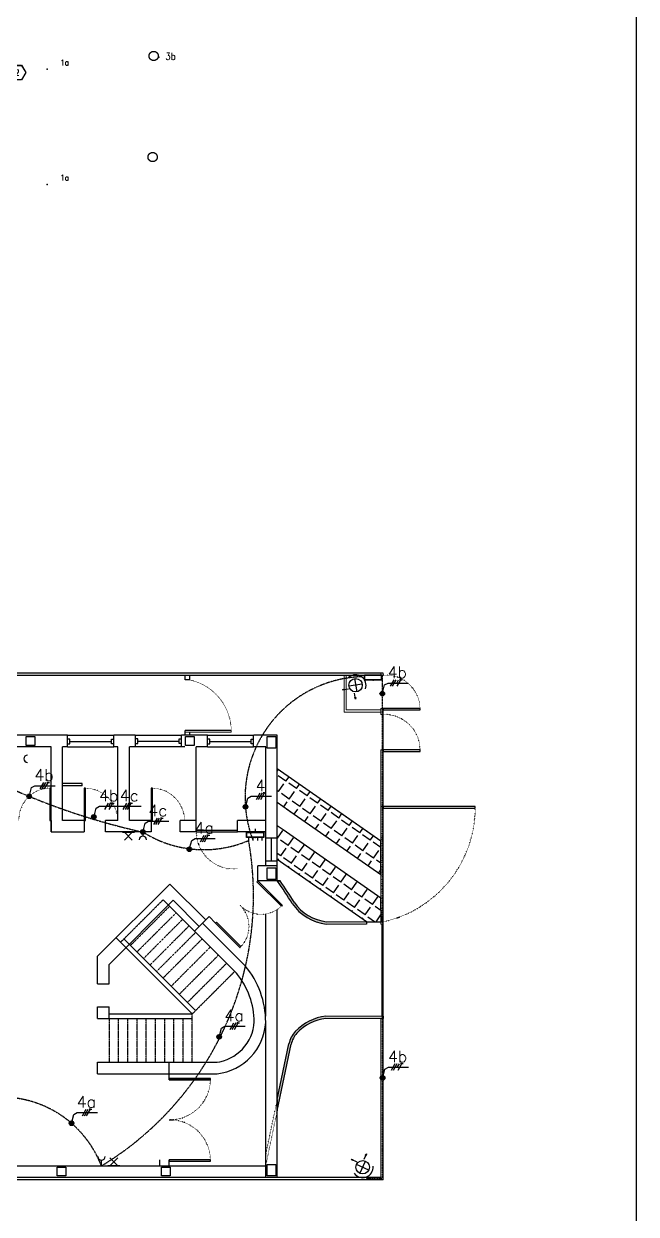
# Model space of a CAD drawing. Header units: millimetres. Extents: x -96513 to 442697, y -70111 to 173034.
# Drawn here: x 204400 to 217697, y -51259 to -25413 of the extents above; entities that cross this region are included whole.
import ezdxf
from ezdxf.enums import TextEntityAlignment as Align

# ---------------------------------------------------------------- set-up
doc = ezdxf.new("R2010")
doc.units = ezdxf.units.MM
doc.set_wipeout_variables(frame=1)
for name, pattern in [('DUCT', [1, 0, -1]), ('EXPOSED', [11.90625, 6.35, -1.5875, 0.79375, -0.79375, 0.79375, -1.5875]), ('EXPOSED0', [6.35, 3.175, -0.79375, 0.396875, -0.79375, 0.396875, -0.79375]), ('INVISIBLE', [1.27, 0, -1.27])]:
    doc.linetypes.add(name, pattern=pattern)
for name, color, linetype in [('Anno', 223, 'Continuous'), ('Dimens', 30, 'Continuous'), ('Door', 130, 'Continuous'), ('Fire', 133, 'Continuous'), ('Glass', 130, 'Continuous'), ('Lining', 252, 'Continuous'), ('Lite', 83, 'Continuous'), ('Number', 18, 'Continuous'), ('Power-El', 43, 'Continuous'), ('Stairs', 193, 'Continuous'), ('Symb-Hi', 1, 'Continuous'), ('Symb-Num', 43, 'Continuous'), ('Symb10', 140, 'Continuous'), ('Symb2', 140, 'Continuous'), ('Symb3', 140, 'Continuous'), ('Symb4', 140, 'Continuous'), ('Symb5', 140, 'Continuous'), ('Symb7', 43, 'Continuous'), ('Symb8', 1, 'Continuous'), ('Symb9', 1, 'Continuous'), ('Wall', 144, 'Continuous'), ('Wall-Base', 143, 'Continuous'), ('Wall-Head', 133, 'Continuous'), ('Wire', 84, 'Continuous'), ('Wire-An', 54, 'Continuous')]:
    doc.layers.add(name, color=color, linetype=linetype)
doc.layers.add('Gate', color=150, linetype='Continuous', lineweight=13)
doc.styles.add('MECS', font='ROMANS.shx', dxfattribs={"width": 0.9, "height": 6250})
doc.styles.add('ROMANC', font='romanc', dxfattribs={"height": 0.09375})
doc.styles.get("Standard").update_dxf_attribs({"font": 'ROMANS'})
doc.linetypes.add('DEMOLITION', pattern='A,0,-4.7625,-1e-13,[146,mecsline.shx,S=1.5875,R=-45,X=0,Y=0],-4.7625', length=9.525)

# ---------------------------------------------------------------- blocks, each defined once
blk = doc.blocks.new('G.RefSym-Keynote')
at = {"color": 18}
blk.add_wipeout([(-0.073, 0.123), (0.07, 0.123), (0.142, -0.001), (0.07, -0.124), (-0.073, -0.124), (-0.144, -0.001)], dxfattribs=at)
at = {"color": 0, "linetype": 'ByBlock'}
blk.add_lwpolyline([(-0.073, 0.125), (0.071, 0.125), (0.143, -0.001), (0.071, -0.126), (-0.073, -0.126), (-0.146, -0.001)], close=True, dxfattribs=at)
at = {"color": 0, "linetype": 'ByBlock', "style": 'MECS', "width": 0.8}
blk.add_attdef('NUM', text='', height=0.0941, dxfattribs=at).set_placement((-0.001, -0.001), align=Align.MIDDLE)
blk = doc.blocks.new('E.IntWir-Conduit')
at = {"color": 0, "linetype": 'ByBlock', "lineweight": -2}
blk.add_circle((0, 0.098425), 0.03937, dxfattribs=at)
blk = doc.blocks.new('E.IntLight-Fixture Type')
at = {"color": 0, "linetype": 'ByBlock', "lineweight": -2}
blk.add_point((0, 0), dxfattribs=at)
at = {"layer": 'Lining', "color": 0, "linetype": 'ByBlock', "lineweight": -2, "style": 'MECS', "width": 0.8, "flags": 1}
blk.add_attdef('PW', (0.08, 0.35), '', height=0.0787, dxfattribs=at)
at = {"layer": 'Symb-Hi', "color": 0, "linetype": 'ByBlock', "lineweight": -2, "style": 'MECS', "width": 0.9, "flags": 1}
blk.add_attdef('DB', text='', height=0.0787, dxfattribs=at).set_placement((-0.099, -0.347), align=Align.RIGHT)
at = {"layer": 'Symb-Num', "color": 0, "linetype": 'ByBlock', "lineweight": -2, "style": 'MECS', "width": 0.9}
blk.add_attdef('CN', text='', height=0.0984, dxfattribs=at).set_placement((-0.099, -0.224), align=Align.RIGHT)
at = {"layer": 'Symb10', "color": 0, "linetype": 'ByBlock', "lineweight": -2, "style": 'MECS', "width": 0.8, "flags": 9}
blk.add_attdef('DS', (0.08, 0.012), '', height=0.0787, dxfattribs=at)
at = {"layer": 'Symb2', "color": 0, "linetype": 'ByBlock', "lineweight": -2, "style": 'MECS', "width": 0.8, "flags": 9}
blk.add_attdef('TP', (0.08, -0.092), '', height=0.0787, dxfattribs=at)
at = {"layer": 'Symb3', "color": 0, "linetype": 'ByBlock', "lineweight": -2, "style": 'MECS', "width": 0.8, "flags": 8}
blk.add_attdef('SI', (0.08, 0.13), '', height=0.0787, dxfattribs=at)
at = {"layer": 'Symb4', "color": 0, "linetype": 'ByBlock', "lineweight": -2, "style": 'MECS', "width": 0.9}
blk.add_attdef('SC', (0.07, -0.224), '', height=0.0984, dxfattribs=at)
at = {"layer": 'Symb5', "color": 0, "linetype": 'ByBlock', "lineweight": -2, "style": 'MECS', "width": 0.8, "flags": 1}
blk.add_attdef('SCN', (0.08, 0.233), '', height=0.0787, dxfattribs=at)
at = {"layer": 'Symb7', "color": 0, "style": 'ROMANC'}
blk.add_attdef('FT', text='', height=0.118, dxfattribs=at).set_placement((-0.078, 0.13), align=Align.RIGHT)
at = {"layer": 'Symb8', "color": 0, "linetype": 'ByBlock', "lineweight": -2, "style": 'MECS', "width": 0.8, "flags": 8}
blk.add_attdef('FN', (-0.083, -0.224), '', height=0.0787, dxfattribs=at)
at = {"layer": 'Symb9', "color": 0, "linetype": 'ByBlock', "lineweight": -2, "style": 'MECS', "width": 0.8, "flags": 9}
blk.add_attdef('DN', (0.08, -0.348), '', height=0.0787, dxfattribs=at)
blk = doc.blocks.new('*U18')
at = {"color": 18}
blk.add_wipeout([(-500, -160), (500, -160), (500, 160), (-500, 160)], dxfattribs=at).dxf.layer = 'Number'
at = {"color": 0, "linetype": 'ByBlock', "lineweight": -2}
blk.add_line((450, 0), (-450, 0), dxfattribs=at)
for points in [[(-500, -50), (-450, -50), (-450, 50), (-500, 50)], [(500, -50), (450, -50), (450, 50), (500, 50)]]:
    blk.add_lwpolyline(points, dxfattribs=at)
at = {"layer": 'Glass'}
for points in [[(-500, 125), (-500, 125), (500, 125), (500, 125)], [(-500, -125), (-500, -125), (500, -125), (500, -125)]]:
    blk.add_lwpolyline(points, dxfattribs=at)
at = {"layer": 'Wall-Base'}
for p, q in [((-500, -125), (-500, 125)), ((500, -125), (500, 125))]:
    blk.add_line(p, q, dxfattribs=at)
at = {"layer": 'Wall-Head'}
for p, q in [((-500, 125), (500, 125)), ((-500, -125), (500, -125))]:
    blk.add_line(p, q, dxfattribs=at)

msp = doc.modelspace()

# ---------------------------------------------------------------- hatches: boundary and pattern name
at = {"true_color": 0xf26722}
h = msp.add_hatch(color=30, dxfattribs=at)
h.dxf.hatch_style = 1
h.paths.add_polyline_path([(212134, -39957, 0.080977), (212137, -39973, -0.003732), (212232, -39942, 0.853398)])
h.paths.add_polyline_path([(212234, -39957, 0.079099), (212232, -39942, 0.003732), (212137, -39973, 0.850178)])
at = {"true_color": 0xfeeab9}
h = msp.add_hatch(dxfattribs=at)
h.set_pattern_fill('ANGLE', color=254, scale=40, angle=55)
h.set_pattern_definition([(55, (162374.44, 83.88), (-228.8711, 160.2573), [203.2, -76.2]), (145, (162374.44, 83.88), (-160.2573, -228.8711), [203.2, -76.2])])
h.paths.add_polyline_path([(210029, -42906), (209903, -42818), (209903, -43550), (211844, -44907), (212153, -44910), (212153, -44391)])
h.paths.add_polyline_path([(212153, -43887), (212153, -43155), (209903, -41581), (209903, -42314), (210272, -42572)])
at = {"true_color": 0xf26722}
h = msp.add_hatch(color=30, dxfattribs=at)
h.dxf.hatch_style = 1
h.paths.add_polyline_path([(204466, -42186, 0.080977), (204468, -42202, -0.003732), (204563, -42171, 0.853398)])
h.paths.add_polyline_path([(204566, -42186, 0.079099), (204563, -42171, 0.003732), (204468, -42202, 0.850178)])
h = msp.add_hatch(color=30, dxfattribs=at)
h.dxf.hatch_style = 1
h.paths.add_polyline_path([(209164, -42414, 0.080977), (209167, -42430, -0.003732), (209262, -42399, 0.853398)])
h.paths.add_polyline_path([(209264, -42414, 0.079099), (209262, -42399, 0.003732), (209167, -42430, 0.850178)])
h = msp.add_hatch(color=30, dxfattribs=at)
h.dxf.hatch_style = 1
h.paths.add_polyline_path([(205870, -42634, 0.080977), (205873, -42650, -0.003732), (205968, -42618, 0.853398)])
h.paths.add_polyline_path([(205970, -42634, 0.079099), (205968, -42618, 0.003732), (205873, -42650, 0.850178)])
h = msp.add_hatch(color=30, dxfattribs=at)
h.dxf.hatch_style = 1
h.paths.add_polyline_path([(206934, -42960, 0.080977), (206937, -42975, -0.003732), (207032, -42944, 0.853398)])
h.paths.add_polyline_path([(207034, -42960, 0.079099), (207032, -42944, 0.003732), (206937, -42975, 0.850178)])
h = msp.add_hatch(color=30, dxfattribs=at)
h.dxf.hatch_style = 1
h.paths.add_polyline_path([(207945, -43335, 0.080977), (207948, -43351, -0.003732), (208043, -43320, 0.853398)])
h.paths.add_polyline_path([(208045, -43335, 0.079099), (208043, -43320, 0.003732), (207948, -43351, 0.850178)])
at = {"true_color": 0xfeeab9}
h = msp.add_hatch(color=254, dxfattribs=at)
h.dxf.hatch_style = 1
h.paths.add_polyline_path([(209964, -44020), (209903, -44020, -0.012669), (210230, -44514, 0.218045), (210968, -44960), (211844, -44960), (211844, -44910), (210971, -44910, -0.217133), (210272, -44486, 0.011905)])
h.paths.add_polyline_path([(210295, -47294, 0.137648), (210158, -47558), (209903, -48772), (209903, -49016), (210207, -47568, -0.137648), (210331, -47329, -0.175587), (210960, -47010), (212203, -47010), (212203, -46960), (210957, -46960, 0.176321)])
at = {"true_color": 0xf26722}
h = msp.add_hatch(color=30, dxfattribs=at)
h.dxf.hatch_style = 1
h.paths.add_polyline_path([(208592, -47409, 0.080977), (208595, -47425, -0.003732), (208690, -47394, 0.853398)])
h.paths.add_polyline_path([(208692, -47409, 0.079099), (208690, -47394, 0.003732), (208595, -47425, 0.850178)])
h = msp.add_hatch(color=30, dxfattribs=at)
h.dxf.hatch_style = 1
h.paths.add_polyline_path([(212140, -48300, 0.080977), (212142, -48316, -0.003732), (212237, -48284, 0.853398)])
h.paths.add_polyline_path([(212240, -48300, 0.079099), (212237, -48284, 0.003732), (212142, -48316, 0.850178)])
h = msp.add_hatch(color=30, dxfattribs=at)
h.dxf.hatch_style = 1
h.paths.add_polyline_path([(205385, -49284, 0.080977), (205388, -49300, -0.003732), (205482, -49268, 0.853398)])
h.paths.add_polyline_path([(205485, -49284, 0.079099), (205482, -49268, 0.003732), (205388, -49300, 0.850178)])

# ---------------------------------------------------------------- linework, layer by layer
at = {"color": 8}
msp.add_line((217697, -25111), (217697, -70111), dxfattribs=at)
for p, q in [((209903, -42314), (209903, -41581)), ((209903, -43550), (209903, -42818)), ((212153, -43887), (212153, -43155)), ((209903, -44020), (209964, -44020)), ((212160, -44910), (212153, -44391)), ((211844, -44910), (212160, -44910)), ((212203, -46960), (212203, -47010)), ((209903, -48772), (209903, -48772)), ((209903, -48772), (209903, -49016))]:
    msp.add_line(p, q)
at = {"color": 0, "linetype": 'ByBlock', "lineweight": -2}
for p in [(211983, -39666), (209423, -43079)]:
    msp.add_point(p, dxfattribs=at)
at = {"layer": 'Dimens'}
for p, q in [((212197, -39909), (212235, -39769)), ((212235, -39769), (212310, -39726)), ((212310, -39726), (212746, -39726)), ((204529, -42138), (204566, -41998)), ((204566, -41998), (204642, -41955)), ((204642, -41955), (205078, -41955)), ((209227, -42366), (209265, -42226)), ((209265, -42226), (209340, -42182)), ((209340, -42182), (209776, -42182)), ((205933, -42585), (205971, -42445)), ((205971, -42445), (206046, -42402)), ((206046, -42402), (206950, -42402)), ((206997, -42911), (207034, -42771)), ((207034, -42771), (207110, -42728)), ((207110, -42728), (207546, -42728)), ((208008, -43287), (208046, -43147)), ((208046, -43147), (208121, -43103)), ((208121, -43103), (208558, -43103)), ((208655, -47361), (208693, -47221)), ((208693, -47221), (208768, -47177)), ((208768, -47177), (209204, -47177)), ((212240, -48111), (212316, -48068)), ((212316, -48068), (212752, -48068)), ((212203, -48251), (212240, -48111)), ((205448, -49235), (205485, -49095)), ((205485, -49095), (205561, -49052)), ((205561, -49052), (205997, -49052))]:
    msp.add_line(p, q, dxfattribs=at)
for centre in [(212184, -39957), (204516, -42186), (209214, -42414), (205920, -42634), (206984, -42960), (207995, -43335), (208642, -47409), (212190, -48300), (205435, -49284)]:
    msp.add_circle(centre, 50, dxfattribs=at)
at = {"layer": 'Door'}
for p, q in [((204993, -42710), (204993, -42960)), ((205713, -42710), (205713, -42960)), ((207163, -42710), (207163, -42960)), ((209483, -44020), (209461, -44041)), ((209992, -44571), (209461, -44041)), ((210013, -44550), (209483, -44020)), ((210013, -44550), (209992, -44571)), ((208585, -44918), (208563, -44939)), ((209094, -45469), (208563, -44939)), ((209115, -45448), (208585, -44918)), ((212178, -46960), (212178, -44960)), ((212203, -46960), (212203, -44960)), ((209115, -45448), (209094, -45469)), ((207553, -48340), (207553, -48210)), ((207553, -48310), (208453, -48310)), ((207353, -50210), (207353, -50080)), ((207553, -50210), (207553, -50080)), ((207553, -50210), (207553, -50080))]:
    msp.add_line(p, q, dxfattribs=at)
at = {"layer": 'Door', "linetype": 'DUCT'}
msp.add_line((212178, -44960), (212178, -42960), dxfattribs=at)
at = {"layer": 'Door', "linetype": 'DEMOLITION'}
msp.add_line((207553, -49210), (207653, -49210), dxfattribs=at)
at = {"layer": 'Door'}
for points in [[(212203, -40310), (213003, -40310), (213003, -40280), (212203, -40280)], [(212203, -41210), (213003, -41210), (213003, -41180), (212203, -41180)], [(204993, -42010), (204963, -42010), (204963, -42710), (204993, -42710)], [(205743, -42010), (205713, -42010), (205713, -42710), (205743, -42710)], [(207193, -42010), (207163, -42010), (207163, -42710), (207193, -42710)], [(207553, -48340), (208453, -48340), (208453, -48310), (207553, -48310)], [(207553, -50110), (208453, -50110), (208453, -50080), (207553, -50080)]]:
    msp.add_lwpolyline(points, close=True, dxfattribs=at)
msp.add_lwpolyline([(209043, -42930), (208143, -42930), (208143, -42960), (209043, -42960)], dxfattribs=at)
at = {"layer": 'Door', "linetype": 'DUCT'}
for centre, radius, start, end in [((212266, -40295), 738, 358.8348, 94.8604), ((212229, -41184), 775, 358.107, 91.893), ((205728, -42725), 715, 1.2018, 91.2018), ((207178, -42725), 715, 1.2018, 91.2018), ((208962, -42945), 819, 178.9506, 275.6835), ((207568, -48325), 885, 269.029, 0.971), ((207568, -50095), 885, 359.029, 90.971)]:
    msp.add_arc(centre, radius, start, end, dxfattribs=at)
at = {"layer": 'Door', "linetype": 'INVISIBLE'}
for centre, start, end in [((208655, -45010), 313.6468, 46.3532), ((209553, -44112), 223.6468, 316.3532)]:
    msp.add_arc(centre, 635, start, end, dxfattribs=at)
at = {"layer": 'Fire', "linetype": 'ByBlock', "lineweight": -2}
for p, q in [((206540, -42963), (206800, -42963)), ((206584, -43135), (206756, -42963)), ((206756, -43135), (206584, -42963)), ((206441, -50038), (206269, -50210)), ((206269, -50038), (206441, -50210)), ((206485, -50210), (206225, -50210))]:
    msp.add_line(p, q, dxfattribs=at)
at = {"layer": 'Gate'}
for p, q in [((212153, -39560), (212153, -39510)), ((212203, -39560), (212203, -39510)), ((211353, -40360), (211353, -39560)), ((211403, -40310), (211403, -39560)), ((212153, -40310), (211403, -40310)), ((212153, -40410), (212153, -40280)), ((212203, -40280), (212153, -40280)), ((212153, -40360), (211353, -40360)), ((212203, -40410), (212153, -40410)), ((212203, -44960), (212203, -40410)), ((212153, -44960), (212153, -41180)), ((212203, -41180), (212153, -41180)), ((212203, -42410), (212153, -42410)), ((212203, -44910), (212153, -44910)), ((212203, -44910), (212153, -44910)), ((212203, -44960), (212153, -44960)), ((212203, -50510), (212203, -46210)), ((212203, -46960), (212153, -46960)), ((212153, -50510), (212153, -47010)), ((212203, -47010), (212153, -47010))]:
    msp.add_line(p, q, dxfattribs=at)
at = {"layer": 'Gate', "color": 254, "true_color": 0xfeeab9}
for p, q in [((211844, -44960), (210968, -44960)), ((211844, -44910), (210971, -44910)), ((212203, -46960), (210957, -46960)), ((212203, -47010), (210960, -47010))]:
    msp.add_line(p, q, dxfattribs=at)
at = {"layer": 'Gate'}
msp.add_lwpolyline([(212203, -40410), (212203, -40280)], dxfattribs=at)
at = {"layer": 'Glass', "linetype": 'DUCT'}
msp.add_arc((211659, -42425), 2544, 282.3425, 0.3379, dxfattribs=at)
at = {"layer": 'Lite', "linetype": 'ByBlock', "lineweight": -2}
for p, q in [((211748, -39749), (211459, -39798)), ((211579, -39630), (211628, -39918)), ((211696, -50373), (211820, -50108)), ((211890, -50302), (211625, -50178))]:
    msp.add_line(p, q, dxfattribs=at)
for points in [[(211317, -39873), (211350, -39856), (211354, -39878), (211317, -39873), (211449, -39851)], [(211604, -40077), (211587, -40044), (211609, -40041), (211604, -40077), (211582, -39945)], [(211508, -50068), (211544, -50073), (211535, -50093), (211508, -50068), (211629, -50125)], [(211839, -49948), (211834, -49984), (211814, -49975), (211839, -49948), (211782, -50069)]]:
    msp.add_lwpolyline(points, dxfattribs=at)
for centre in [(211604, -39774), (211758, -50240)]:
    msp.add_circle(centre, 146, dxfattribs=at)
for centre, start, end in [((211604, -39774), 339.0487, 130.1769), ((211758, -50240), 214.4579, 5.5861)]:
    msp.add_arc(centre, 227, start, end, dxfattribs=at)
at = {"layer": 'Power-El', "linetype": 'ByBlock', "lineweight": -2}
for p, q in [((206984, -42960), (206984, -43051)), ((206087, -50215), (206087, -50086))]:
    msp.add_line(p, q, dxfattribs=at)
for centre, start, end in [((204478, -41371), 90, 270), ((206984, -43128), 0, 180), ((206087, -50008), 180, 0)]:
    msp.add_arc(centre, 77.6, start, end, dxfattribs=at)
at = {"layer": 'Stairs', "linetype": 'EXPOSED'}
for p, q in [((207423, -44435), (206504, -45354)), ((207564, -44576), (206716, -45425)), ((207706, -44718), (206857, -45566)), ((207847, -44859), (206999, -45708)), ((207988, -45000), (207140, -45849)), ((208130, -45142), (207281, -45990)), ((208271, -45283), (207423, -46132)), ((208448, -45460), (207600, -46309)), ((208625, -45637), (207776, -46485)), ((208802, -45814), (207953, -46662)), ((208978, -45990), (208059, -46910)), ((206259, -47960), (206259, -47010)), ((206459, -47960), (206459, -47010)), ((206659, -47960), (206659, -47010)), ((206859, -47960), (206859, -47010)), ((207059, -47960), (207059, -47010)), ((207259, -47960), (207259, -47010)), ((207459, -47960), (207459, -47010)), ((207659, -47960), (207659, -47010)), ((207859, -47960), (207859, -47010)), ((208059, -47960), (208059, -46910))]:
    msp.add_line(p, q, dxfattribs=at)
at = {"layer": 'Stairs'}
for p, q in [((209031, -46043), (207423, -44435)), ((208059, -46910), (206407, -45257)), ((208130, -46839), (206574, -45283)), ((206253, -46910), (208059, -46910)), ((206253, -47010), (208059, -47010))]:
    msp.add_line(p, q, dxfattribs=at)
at = {"layer": 'Wall'}
for p, q in [((212203, -39510), (182246, -39510)), ((212203, -39560), (184903, -39560)), ((207903, -39660), (207903, -39560)), ((208003, -39660), (207903, -39660)), ((208003, -39660), (208003, -39560)), ((207903, -40860), (207903, -40760)), ((208903, -40760), (207903, -40760)), ((208003, -40860), (208003, -40790)), ((209903, -40860), (186353, -40860)), ((209903, -44020), (209903, -40860)), ((204993, -41110), (204193, -41110)), ((204993, -42960), (204993, -41110)), ((205243, -42710), (205243, -41110)), ((206077, -41110), (205243, -41110)), ((206443, -41110), (205443, -41110)), ((206443, -42710), (206443, -41110)), ((206693, -42710), (206693, -41110)), ((207511, -41110), (206693, -41110)), ((207893, -41110), (206943, -41110)), ((208143, -42960), (208143, -41110)), ((209653, -41110), (208143, -41110)), ((209653, -43697), (209653, -41110)), ((205667, -41910), (205243, -41910)), ((205667, -41960), (205243, -41960)), ((205667, -41960), (205667, -41910)), ((204993, -42960), (204993, -42710)), ((205743, -42710), (205243, -42710)), ((206443, -42710), (206173, -42710)), ((206173, -42960), (206173, -42710)), ((207193, -42710), (206693, -42710)), ((207793, -42960), (207793, -42710)), ((208143, -42710), (207793, -42710)), ((209043, -42960), (209043, -42710)), ((209653, -42710), (209043, -42710)), ((204993, -42960), (205713, -42960)), ((207163, -42960), (206173, -42960)), ((208143, -42960), (207793, -42960)), ((209653, -42960), (209043, -42960)), ((209905, -43097), (209653, -43097)), ((209905, -43597), (209653, -43597)), ((209905, -43697), (209483, -43697)), ((209483, -44020), (209483, -43697)), ((207573, -44090), (206003, -45660)), ((208351, -44868), (207573, -44090)), ((209964, -44020), (209483, -44020)), ((207644, -44444), (206253, -45835)), ((208210, -45010), (207644, -44444)), ((208422, -44797), (208104, -45116)), ((209208, -45867), (208280, -44939)), ((208563, -44939), (208422, -44797)), ((206003, -46260), (206003, -45660)), ((206253, -46260), (206253, -45835)), ((206003, -46260), (206253, -46260)), ((206003, -46260), (206253, -46260)), ((206003, -46760), (206253, -46760)), ((206003, -47010), (206003, -46760)), ((206253, -47010), (206253, -46760)), ((206003, -47010), (206253, -47010)), ((206003, -47960), (208597, -47960)), ((206003, -48210), (206003, -47960)), ((207553, -48210), (207553, -47960)), ((206003, -48210), (208597, -48210)), ((185103, -50210), (209653, -50210)), ((212203, -50510), (183760, -50510)), ((212153, -50460), (183804, -50460))]:
    msp.add_line(p, q, dxfattribs=at)
for points in [[(204450, -40890), (204640, -40890), (204640, -41080), (204450, -41080)], [(207911, -40890), (208101, -40890), (208101, -41080), (207911, -41080)], [(209683, -40890), (209873, -40890), (209873, -41140), (209683, -41140)], [(209683, -43740), (209873, -43740), (209873, -43990), (209683, -43990)], [(205126, -50240), (205316, -50240), (205316, -50430), (205126, -50430)], [(207390, -50240), (207580, -50240), (207580, -50430), (207390, -50430)], [(209683, -50180), (209873, -50180), (209873, -50430), (209683, -50430)]]:
    msp.add_lwpolyline(points, close=True, dxfattribs=at)
for centre, radius, start, end in [((207731, -47096), 1922, 0.0744, 39.7864), ((207731, -47096), 1672, 0.0744, 39.7864), ((208465, -47027), 940, 276.3666, 356.7909), ((208465, -47027), 1190, 276.3666, 356.7909)]:
    msp.add_arc(centre, radius, start, end, dxfattribs=at)
at = {"layer": 'Wall-Head', "color": 254, "true_color": 0xfeeab9}
for p, q in [((209903, -41581), (212153, -43155)), ((209903, -42314), (210272, -42572)), ((210105, -42455), (212153, -43887)), ((209903, -42818), (210035, -42910)), ((210029, -42906), (212153, -44391)), ((209903, -43550), (211844, -44907)), ((211844, -44907), (211844, -44960)), ((209903, -48772), (210158, -47558)), ((209903, -49016), (210207, -47568))]:
    msp.add_line(p, q, dxfattribs=at)
at = {"layer": 'Wall-Head'}
for p, q in [((210878, -42264), (212153, -43155)), ((209903, -42818), (210029, -42906)), ((209043, -42960), (209043, -42930)), ((209780, -43597), (209780, -43097)), ((209903, -50460), (209903, -44642)), ((209653, -46961), (209653, -44739)), ((211844, -44907), (212153, -44910)), ((209653, -50460), (209653, -47094))]:
    msp.add_line(p, q, dxfattribs=at)
at = {"layer": 'Wall-Head', "color": 254, "linetype": 'DUCT', "true_color": 0xfeeab9}
for p, q in [((209653, -49966), (209903, -48772)), ((209653, -50210), (209903, -49016))]:
    msp.add_line(p, q, dxfattribs=at)
at = {"layer": 'Wall-Head'}
msp.add_lwpolyline([(214203, -42440), (214203, -42410), (212203, -42410), (212203, -42440)], close=True, dxfattribs=at)
at = {"layer": 'Wall-Head', "linetype": 'DUCT'}
msp.add_arc((204974, -42690), 681, 88.3632, 181.6368, dxfattribs=at)
at = {"layer": 'Wall-Head', "color": 254, "true_color": 0xfeeab9}
for centre, radius, start, end in [((200318, -50723), 11696, 32.0624, 34.9656), ((200318, -50723), 11746, 32.0624, 34.7953), ((211086, -43932), 1035, 214.2318, 263.434), ((211086, -43932), 985, 214.2318, 263.434), ((211086, -48037), 1085, 96.8191, 136.8177), ((211086, -48037), 1035, 96.9822, 136.8177), ((210696, -47671), 550, 136.8177, 168.1673), ((210696, -47671), 500, 136.8177, 168.1673)]:
    msp.add_arc(centre, radius, start, end, dxfattribs=at)
at = {"layer": 'Wire', "linetype": 'EXPOSED0'}
for p, q in [((211735, -39551), (211735, -39589)), ((212179, -39548), (212179, -50481)), ((211835, -50453), (211845, -50481)), ((211835, -50453), (211845, -50481)), ((212179, -50481), (211845, -50481))]:
    msp.add_line(p, q, dxfattribs=at)
at = {"layer": 'Wire', "linetype": 'ByBlock', "lineweight": -2}
for p, q in [((212361, -39797), (212442, -39657)), ((212407, -39797), (212488, -39657)), ((212496, -39727), (212535, -39659)), ((212505, -39797), (212586, -39657)), ((204754, -42025), (204835, -41885)), ((204801, -42025), (204882, -41885)), ((204846, -42025), (204927, -41885)), ((209453, -42252), (209533, -42112)), ((209499, -42252), (209580, -42112)), ((209544, -42253), (209625, -42113)), ((206159, -42472), (206240, -42332)), ((206246, -42402), (206276, -42349)), ((206250, -42472), (206331, -42332)), ((206560, -42472), (206640, -42332)), ((206606, -42472), (206687, -42332)), ((206651, -42472), (206732, -42332)), ((207223, -42798), (207303, -42658)), ((207269, -42798), (207350, -42658)), ((207314, -42798), (207395, -42658)), ((208234, -43173), (208315, -43033)), ((208281, -43173), (208361, -43033)), ((208325, -43173), (208406, -43033)), ((208881, -47247), (208962, -47107)), ((208927, -47247), (209008, -47107)), ((208972, -47248), (209053, -47108)), ((212381, -48130), (212462, -47990)), ((212428, -48130), (212509, -47990)), ((212516, -48060), (212556, -47992)), ((212526, -48130), (212607, -47990)), ((205673, -49122), (205754, -48982)), ((205720, -49122), (205801, -48982)), ((205765, -49122), (205846, -48982))]:
    msp.add_line(p, q, dxfattribs=at)
at = {"layer": 'Wire'}
for p, q in [((212586, -39657), (212556, -39657)), ((212586, -39657), (212616, -39657)), ((204927, -41885), (204897, -41885)), ((204927, -41885), (204957, -41885)), ((209625, -42113), (209595, -42113)), ((209625, -42113), (209655, -42113)), ((206331, -42332), (206301, -42332)), ((206331, -42332), (206361, -42332)), ((206732, -42332), (206702, -42332)), ((206732, -42332), (206762, -42332)), ((207395, -42658), (207365, -42658)), ((207395, -42658), (207425, -42658)), ((208406, -43033), (208376, -43033)), ((208406, -43033), (208436, -43033)), ((209053, -47108), (209023, -47108)), ((209053, -47108), (209083, -47108)), ((212607, -47990), (212577, -47990)), ((212607, -47990), (212637, -47990)), ((205846, -48982), (205816, -48982)), ((205846, -48982), (205876, -48982))]:
    msp.add_line(p, q, dxfattribs=at)
for radius in [10, 5]:
    msp.add_circle((206281, -42341), radius, dxfattribs=at)
at = {"layer": 'Wire', "linetype": 'EXPOSED'}
for centre, radius, start, end in [((210220, -28369), 14948, 246.2237, 257.498), ((203915, -51044), 2325, 20.8877, 89.2819)]:
    msp.add_arc(centre, radius, start, end, dxfattribs=at)

# ---------------------------------------------------------------- block references
at = {"layer": 'Anno', "color": 83}
ref = msp.add_blockref('G.RefSym-Keynote', (204261, -26472), dxfattribs=dict(at, xscale=1270, yscale=1270, zscale=1270))
ref.add_attrib('NUM', '2', dxfattribs={"layer": '0', "color": 0, "linetype": 'ByBlock', "height": 125, "style": 'MECS', "width": 0.8}).set_placement((204260, -26472), align=Align.MIDDLE)
at = {"layer": 'Power-El'}
ref = msp.add_blockref('E.IntLight-Fixture Type', (207331, -26134), dxfattribs=dict(at, xscale=1524, yscale=1524, zscale=1524))
ref.add_attrib('CN', '3b', dxfattribs={"layer": 'Symb-Num', "color": 0, "linetype": 'ByBlock', "lineweight": -2, "height": 150, "style": 'MECS', "width": 0.9}).set_placement((207700, -26193), align=Align.RIGHT)
ref = msp.add_blockref('E.IntLight-Fixture Type', (204905, -26400), dxfattribs=dict(at, xscale=1270, yscale=1270, zscale=1270))
ref.add_attrib('CN', '1a', dxfattribs={"layer": 'Symb-Num', "color": 0, "linetype": 'ByBlock', "lineweight": -2, "height": 125, "style": 'MECS', "width": 0.9}).set_placement((205380, -26317), align=Align.RIGHT)
ref = msp.add_blockref('E.IntLight-Fixture Type', (204905, -28900), dxfattribs=dict(at, xscale=1270, yscale=1270, zscale=1270))
ref.add_attrib('CN', '1a', dxfattribs={"layer": 'Symb-Num', "color": 0, "linetype": 'ByBlock', "lineweight": -2, "height": 125, "style": 'MECS', "width": 0.9}).set_placement((205380, -28817), align=Align.RIGHT)
at = {"layer": 'Wire', "linetype": 'EXPOSED0', "ltscale": 100, "xscale": 2540, "yscale": 2540, "zscale": 2540}
for p, rotation in [((207470, -26111), 90.00000000000006), ((207447, -28306), 90.00000000000007)]:
    msp.add_blockref('E.IntWir-Conduit', p, dxfattribs=dict(at, rotation=rotation))

# ---------------------------------------------------------------- texts
at = {"layer": 'Wire-An', "char_height": 250, "attachment_point": 2}
for s, insert in [('4b', (212509, -39368)), ('4b', (204841, -41597)), ('4', (209539, -41825)), ('4b', (206245, -42044)), ('4c', (206689, -42045)), ('4c', (207309, -42370)), ('4a', (208320, -42746)), ('4a', (208967, -46820)), ('4b', (212515, -47710)), ('4a', (205760, -48694))]:
    msp.add_mtext_dynamic_manual_height_columns(s, width=250, gutter_width=1250, heights=[0], dxfattribs=dict(at, insert=insert))

# ---------------------------------------------------------------- next in the draw order: block references
at = {"xscale": -1}
for p in [(205852, -40993), (207324, -40987), (208889, -40993)]:
    msp.add_blockref('*U18', p, dxfattribs=at)

# ---------------------------------------------------------------- next in the draw order: wipeouts: each hides what was drawn before it
at = {"color": 18, "linetype": 'ByBlock'}
msp.add_wipeout([(209244, -42970), (209603, -42970), (209603, -43070), (209244, -43070)], dxfattribs=at)

# ---------------------------------------------------------------- next in the draw order: hatches: boundary and pattern name
at = {"linetype": 'ByBlock', "lineweight": -2}
h = msp.add_hatch(color=0, dxfattribs=at)
h.paths.add_polyline_path([(209612, -43079), (209612, -42961), (209235, -42961), (209235, -43079)])
h.paths.add_polyline_path([(209244, -43070), (209244, -42970), (209603, -42970), (209603, -43070)], flags=16)

# ---------------------------------------------------------------- next in the draw order: linework, layer by layer
at = {"color": 0, "linetype": 'ByBlock', "lineweight": -2}
for p, q in [((209423, -42893), (209423, -42961)), ((209282, -43079), (209282, -43146)), ((209376, -43079), (209376, -43146)), ((209471, -43079), (209471, -43146)), ((209565, -43079), (209565, -43146))]:
    msp.add_line(p, q, dxfattribs=at)
for points in [[(209234, -42961), (209612, -42961), (209612, -43079), (209234, -43079)], [(209244, -42970), (209603, -42970), (209603, -43070), (209244, -43070)]]:
    msp.add_lwpolyline(points, close=True, dxfattribs=at)
at = {"layer": 'Gate'}
msp.add_lwpolyline([(208903, -40790), (208903, -40760), (207903, -40760), (207903, -40790)], close=True, dxfattribs=at)
at = {"layer": 'Gate', "linetype": 'DUCT'}
msp.add_arc((207763, -40775), 1141, 359.2465, 77.8253, dxfattribs=at)
at = {"layer": 'Wire', "linetype": 'EXPOSED'}
for centre, radius, start, end in [((211827, -42211), 2623, 92.0209, 200.8803), ((202526, -44345), 6861, 301.2666, 10.0649), ((208310, -40865), 2479, 237.66, 293.0718)]:
    msp.add_arc(centre, radius, start, end, dxfattribs=at)

# ---------------------------------------------------------------- next in the draw order: wipeouts: each hides what was drawn before it
at = {"color": 18, "linetype": 'ByBlock'}
msp.add_wipeout([(211803, -39557), (212163, -39557), (212163, -39657), (211803, -39657)], dxfattribs=at)

# ---------------------------------------------------------------- next in the draw order: hatches: boundary and pattern name
at = {"linetype": 'ByBlock', "lineweight": -2}
h = msp.add_hatch(color=0, dxfattribs=at)
h.paths.add_polyline_path([(212172, -39666), (212172, -39548), (211794, -39548), (211794, -39666)])
h.paths.add_polyline_path([(211803, -39657), (211803, -39557), (212163, -39557), (212163, -39657)], flags=16)

# ---------------------------------------------------------------- next in the draw order: linework, layer by layer
at = {"color": 0, "linetype": 'ByBlock', "lineweight": -2}
for points in [[(211794, -39548), (212172, -39548), (212172, -39666), (211794, -39666)], [(211803, -39557), (212163, -39557), (212163, -39657), (211803, -39657)]]:
    msp.add_lwpolyline(points, close=True, dxfattribs=at)

doc.saveas('drawing.dxf')
